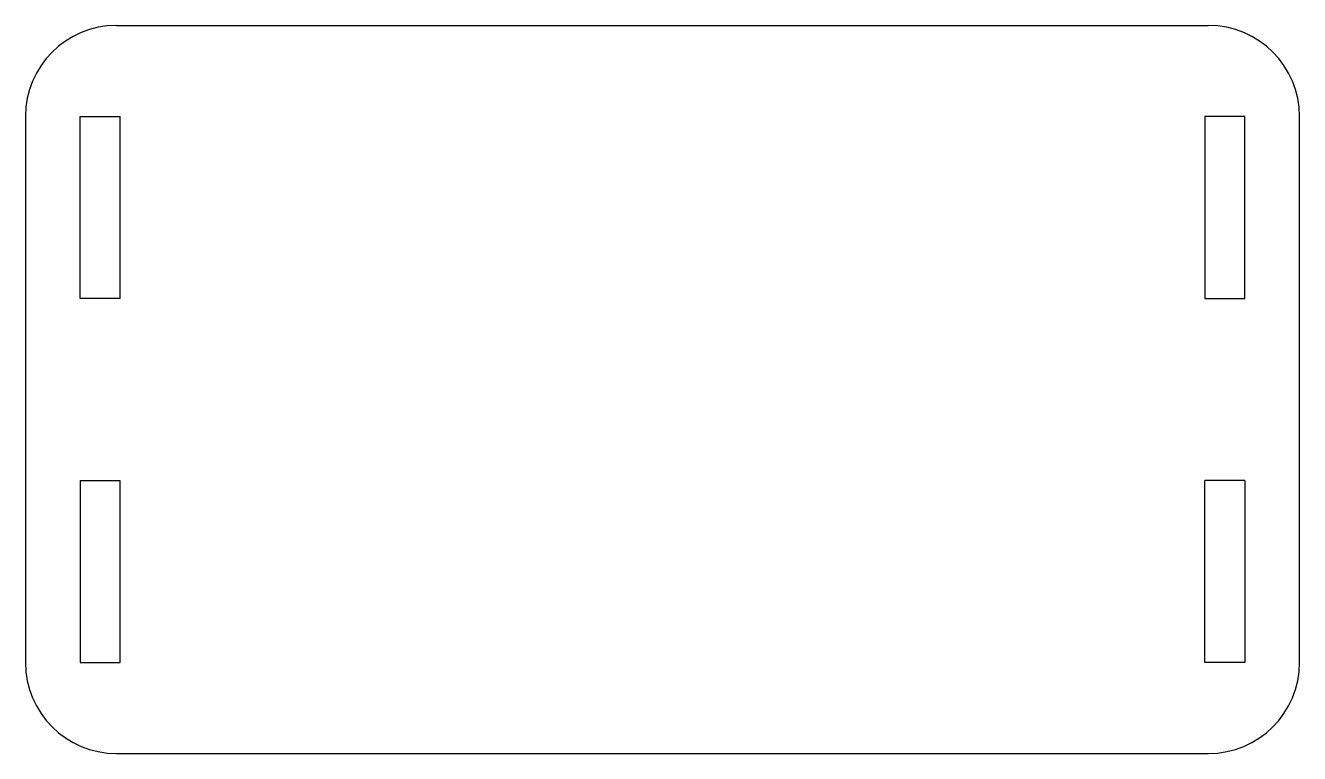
# Model space of a CAD drawing. Header units: inches. Extents: x 21.92 to 28.92, y 30.57 to 34.57.
import ezdxf

# ---------------------------------------------------------------- set-up
doc = ezdxf.new("R2010")
doc.units = ezdxf.units.IN
doc.header["$MEASUREMENT"] = 0

msp = doc.modelspace()

# ---------------------------------------------------------------- linework, layer by layer
for p, q in [((22.4198, 34.5708), (28.4198, 34.5708)), ((22.2198, 33.0708), (22.2198, 34.0708)), ((22.2198, 34.0708), (22.4398, 34.0708)), ((22.4398, 33.0708), (22.4398, 34.0708)), ((28.6198, 34.0708), (28.3998, 34.0708)), ((28.3998, 34.0708), (28.3998, 33.0708)), ((28.6198, 33.0708), (28.6198, 34.0708)), ((22.4398, 33.0708), (22.2198, 33.0708)), ((28.3998, 33.0708), (28.6198, 33.0708)), ((22.2198, 32.0708), (22.2198, 31.0708)), ((22.2198, 32.0708), (22.4398, 32.0708)), ((22.4398, 31.0708), (22.4398, 32.0708)), ((28.3998, 31.0708), (28.3998, 32.0708)), ((28.6198, 32.0708), (28.3998, 32.0708)), ((28.6198, 32.0708), (28.6198, 31.0708)), ((22.2198, 31.0708), (22.4398, 31.0708)), ((28.6198, 31.0708), (28.3998, 31.0708)), ((22.4198, 30.5708), (28.4198, 30.5708))]:
    msp.add_line(p, q)
for points in [[(21.9198, 34.0708), (21.9198, 31.0708)], [(28.9198, 31.0708), (28.9198, 34.0708)]]:
    msp.add_lwpolyline(points)
for centre, start, end in [((22.4198, 34.0708), 90, 180), ((28.4198, 34.0708), 360, 90), ((22.4198, 31.0708), 180, 270), ((28.4198, 31.0708), 270, 0)]:
    msp.add_arc(centre, 0.5, start, end)

doc.saveas('drawing.dxf')
